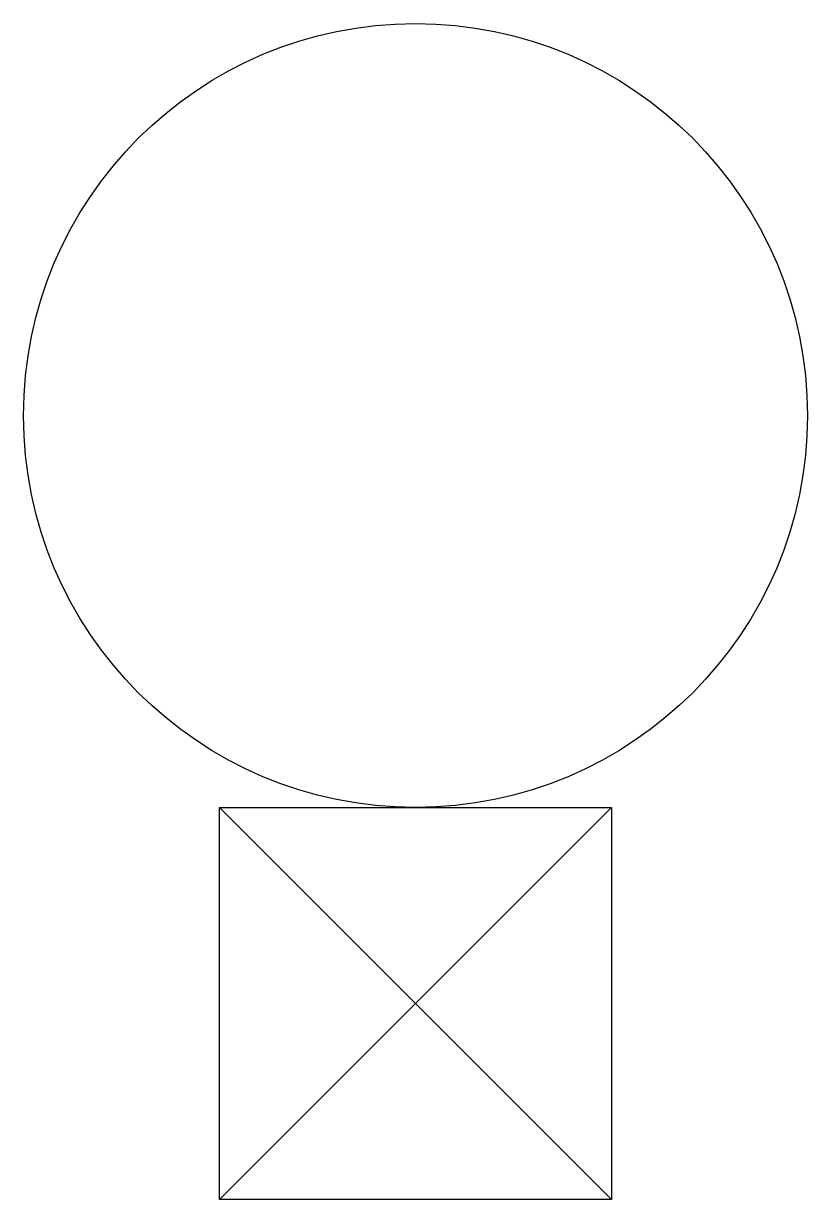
# Model space of a CAD drawing. Header units: millimetres. Extents: x -1 to 1, y -1 to 2.
import ezdxf

# ---------------------------------------------------------------- set-up
doc = ezdxf.new("R2010")
doc.units = ezdxf.units.MM
doc.layers.add('jidou1', color=3, linetype='Continuous')
doc.layers.add('KEISO', color=7, linetype='Continuous')

# ---------------------------------------------------------------- blocks, each defined once
blk = doc.blocks.new('TH4')
at = {"layer": 'KEISO', "color": 3}
for p, q in [((-0.5, -1), (0.5, 0)), ((-0.5, 0), (0.5, -1))]:
    blk.add_line(p, q, dxfattribs=at)
blk.add_lwpolyline([(0, 0), (0.5, 0), (0.5, -1), (-0.5, -1), (-0.5, 0), (0, 0)], dxfattribs=at)
blk.add_circle((0, 1), 1, dxfattribs=at)

msp = doc.modelspace()

# ---------------------------------------------------------------- block references
at = {"layer": 'jidou1', "color": 3, "linetype": 'Continuous'}
msp.add_blockref('TH4', (0, 0), dxfattribs=at)

doc.saveas('drawing.dxf')
